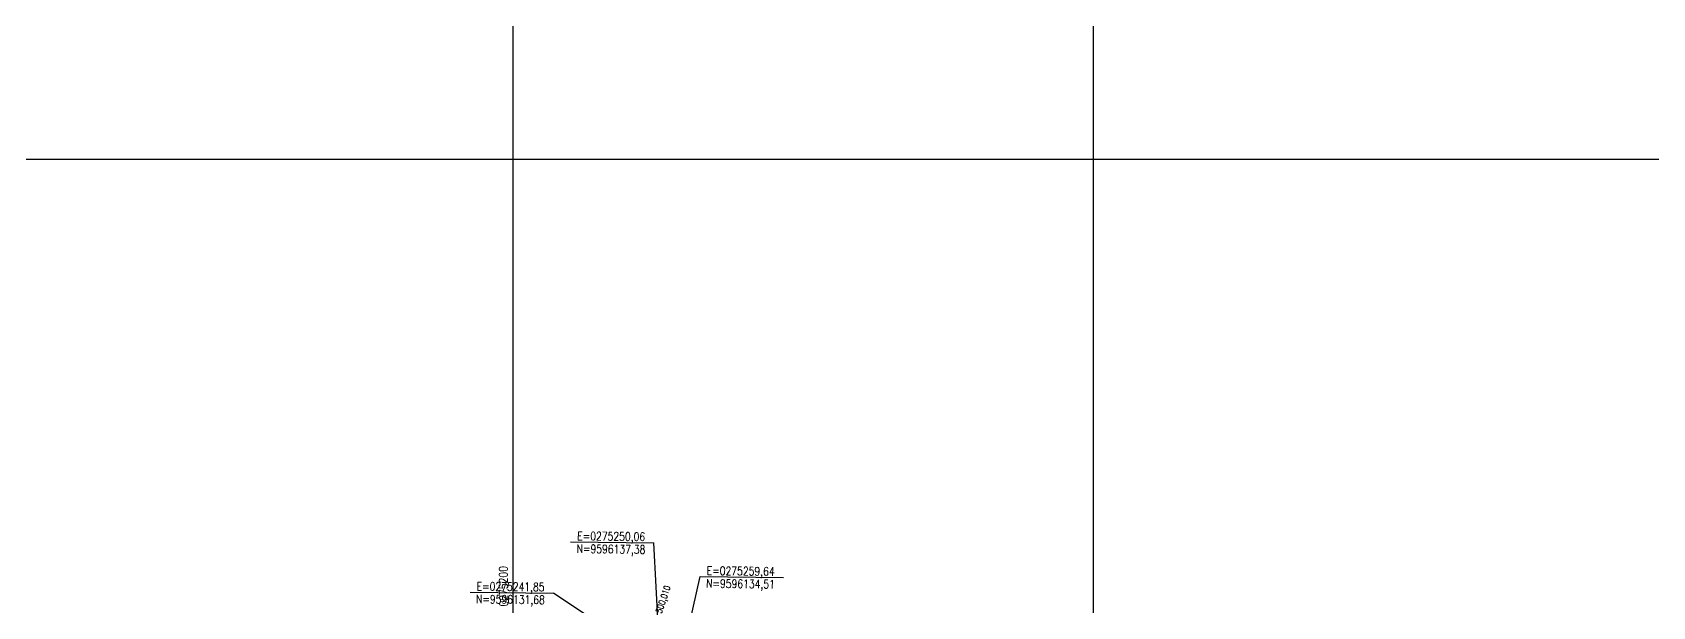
# Model space of a CAD drawing. Header units: millimetres. Extents: x 276147 to 291056, y 9594849 to 9609891.
# Drawn here: x 283319 to 283878, y 9607339 to 9607537 of the extents above; entities that cross this region are included whole.
import ezdxf
from ezdxf.enums import TextEntityAlignment as Align

# ---------------------------------------------------------------- set-up
doc = ezdxf.new("R2010")
doc.units = ezdxf.units.MM
doc.header["$LTSCALE"] = 10
for name, color, linetype in [('LINHA02', 8, 'Continuous'), ('TEXTO02', 3, 'Continuous'), ('Top_malha_coord', 8, 'Continuous')]:
    doc.layers.add(name, color=color, linetype=linetype)
doc.styles.add('ROMANS', font='romans.shx', dxfattribs={"width": 0.8, "height": 4})

msp = doc.modelspace()

# ---------------------------------------------------------------- linework, layer by layer
at = {"layer": 'LINHA02'}
for p, q in [((283504.92, 9607360.95), (283533.63, 9607360.59)), ((283535.16, 9607330.3), (283533.63, 9607360.59)), ((283544.74, 9607327.43), (283549.55, 9607348.97)), ((283549.55, 9607348.97), (283578.26, 9607348.61)), ((283470.26, 9607343.58), (283498.97, 9607343.22)), ((283526.95, 9607324.6), (283498.97, 9607343.22))]:
    msp.add_line(p, q, dxfattribs=at)
at = {"layer": 'Top_malha_coord'}
for p, q in [((283485.09, 9606072.33), (283485.09, 9608906.81)), ((283685.09, 9606072.33), (283685.09, 9608906.81)), ((282470.91, 9607492.92), (284285.09, 9607492.92))]:
    msp.add_line(p, q, dxfattribs=at)

# ---------------------------------------------------------------- texts
at = {"style": 'ROMANS', "width": 0.8}
for s, height, rotation, p in [('E=0275250,06', 2.9046, 359.2617, (283507.21, 9607364.46)), ('N=9596137,38', 2.9046, 359.2617, (283507, 9607360.05)), ('E=0275259,64', 2.9046, 359.2617, (283551.84, 9607352.47)), ('E=0275241,85', 2.9046, 359.2617, (283472.55, 9607347.09)), ('0275200', 2.905, 90.836, (283480.43, 9607338.62)), ('N=9596134,51', 2.9046, 359.2617, (283551.63, 9607348.07)), ('N=9596131,68', 2.9046, 359.2617, (283472.34, 9607342.68))]:
    msp.add_text(s, height=height, rotation=rotation, dxfattribs=at).set_placement(p, align=Align.TOP_LEFT)
at = {"layer": 'TEXTO02', "style": 'ROMANS', "width": 0.8}
msp.add_text('500,010', height=2.207, rotation=71.5469, dxfattribs=at).set_placement((283534.15, 9607336.78), align=Align.TOP_LEFT)

doc.saveas('drawing.dxf')
